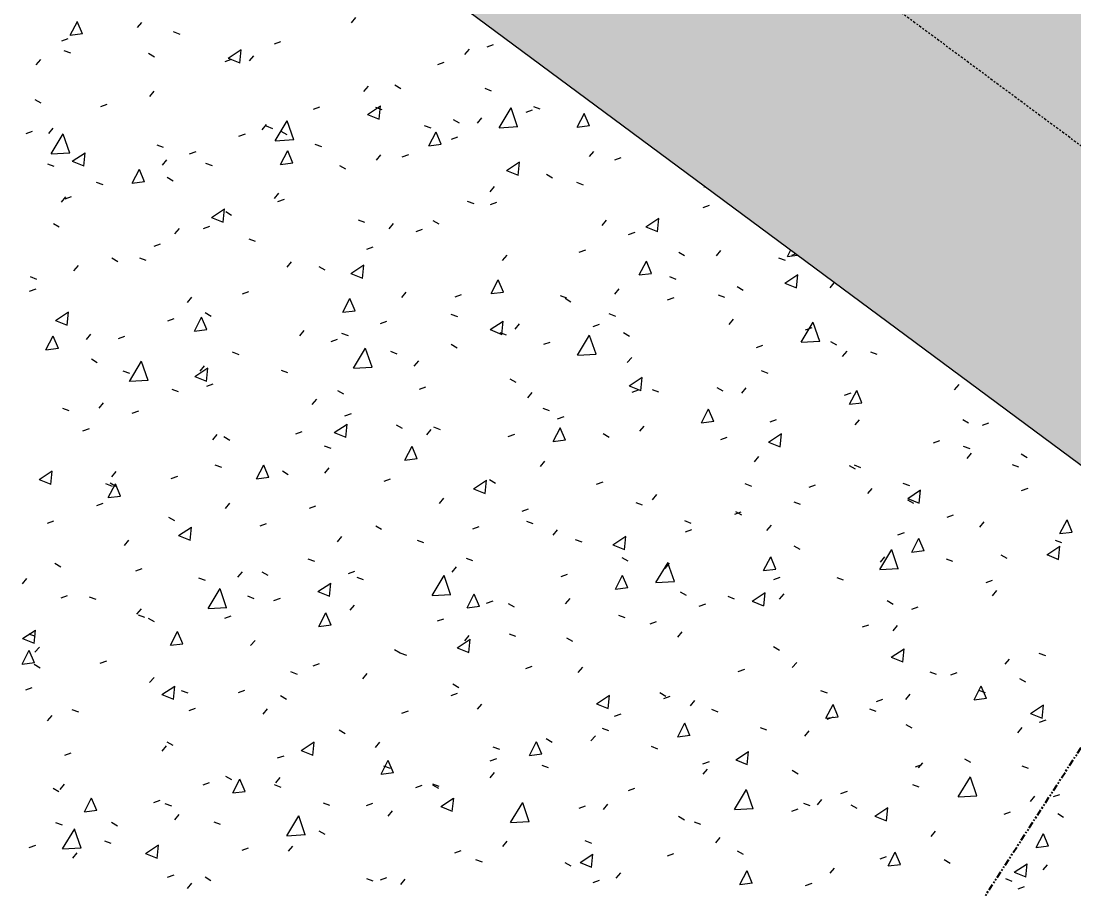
# Model space of a CAD drawing. Header units: centimetres. Extents: x -4512 to 25286, y -2765 to 13485.
# Drawn here: x 21457.6 to 21521.5, y 10991.4 to 11044.1 of the extents above; entities that cross this region are included whole.
import ezdxf

# ---------------------------------------------------------------- set-up
doc = ezdxf.new("R2010")
doc.units = ezdxf.units.CM
doc.linetypes.add('DB_Strichpunkt', pattern=[0.28, 0.15, -0.065, 0, -0.065])
doc.linetypes.add('Grundgrenze', pattern=[0.9, 0.4, -0.1, 0.1, -0.1, 0.1, -0.1])
for name, color, linetype, lineweight in [('A-ANNO-DIMS', 7, 'Continuous', 5), ('A-ANNO-DIMS-50', 7, 'Continuous', 5), ('A-FLOR', 7, 'Continuous', 9), ('A-FLOR-PATT', 7, 'Continuous', 9), ('S-GRID', 7, 'Continuous', 5)]:
    doc.layers.add(name, color=color, linetype=linetype, lineweight=lineweight)
doc.layers.add('C-PROP-LINE', color=96, linetype='Grundgrenze', lineweight=25, true_color=0x008000)
doc.styles.add('Arial Unicode MS_3', font='ARIALUNI.ttf', dxfattribs={"width": 0.8, "height": 9})
doc.dimstyles.new('M_1_100', dxfattribs={"dimscale": 30.48, "dimtxt": 9.052604, "dimasz": 0.098425, "dimexe": 0.246063, "dimexo": 0.0625, "dimgap": 0.032808, "dimtad": 1, "dimdec": 1, "dimrnd": 0.5, "dimdsep": 46, "dimtxsty": 'Arial Unicode MS_3', "dimblk1": 'OBLIQUE', "dimblk2": 'OBLIQUE', "dimsah": 1, "dimcen": 0.09, "dimazin": 0, "dimtfac": 1, "dimtdec": 4, "dimtix": 1, "dimtmove": 0, "dimatfit": 3, "dimfxl": 0.246063, "dimfxlon": 1, "dimtvp": 1, "dimtolj": 1, "dimtzin": 0, "dimlwd": 13, "dimlwe": 13, "dimarcsym": 2})

# ---------------------------------------------------------------- blocks, each defined once
blk = doc.blocks.new('FP_53-DD - FOK AF 300')
at = {"layer": 'A-FLOR-PATT', "color": 8, "lineweight": 5, "true_color": 0x787878}
for p, q in [((34783.946, 11043.238), (34784.382, 11044.082)), ((34784.694, 11043.323), (34784.38, 11044.072)), ((34788.024, 11043.7), (34788.291, 11044.02)), ((34801.023, 11043.996), (34801.29, 11044.316)), ((34783.945, 11043.24), (34784.696, 11043.335)), ((34790.207, 11043.458), (34790.598, 11043.312)), ((34783.437, 11042.89), (34783.828, 11043.032)), ((34796.351, 11042.72), (34796.742, 11042.861)), ((34809.259, 11042.541), (34809.65, 11042.682)), ((34783.568, 11042.308), (34783.96, 11042.162)), ((34788.709, 11042.145), (34789.07, 11041.933)), ((34793.54, 11041.847), (34794.329, 11042.369)), ((34794.245, 11041.551), (34794.329, 11042.357)), ((34794.832, 11041.674), (34795.099, 11041.994)), ((34807.913, 11042.068), (34808.181, 11042.388)), ((34781.89, 11041.447), (34782.158, 11041.767)), ((34793.357, 11041.64), (34793.749, 11041.781)), ((34793.54, 11041.847), (34794.245, 11041.562)), ((34806.267, 11041.463), (34806.658, 11041.604)), ((34801.785, 11039.821), (34802.052, 11040.141)), ((34803.651, 11040.221), (34804.012, 11040.009)), ((34809.114, 11040.018), (34809.505, 11039.871)), ((34781.798, 11039.335), (34782.158, 11039.123)), ((34788.785, 11039.525), (34789.053, 11039.845)), ((34785.805, 11038.913), (34786.196, 11039.054)), ((34798.718, 11038.742), (34799.11, 11038.883)), ((34801.994, 11038.433), (34802.782, 11038.955)), ((34802.48, 11038.873), (34802.871, 11038.727)), ((34802.699, 11038.137), (34802.783, 11038.943)), ((34809.986, 11037.62), (34810.722, 11038.837)), ((34811.115, 11037.672), (34810.719, 11038.824)), ((34811.626, 11038.562), (34812.017, 11038.703)), ((34812.077, 11038.908), (34812.469, 11038.762)), ((34796.391, 11036.828), (34797.128, 11038.047)), ((34801.994, 11038.433), (34802.698, 11038.149)), ((34807.203, 11038.129), (34807.563, 11037.916)), ((34808.675, 11037.893), (34808.943, 11038.213)), ((34814.728, 11037.659), (34815.164, 11038.502)), ((34815.476, 11037.743), (34815.162, 11038.492)), ((34781.275, 11037.277), (34781.666, 11037.418)), ((34782.652, 11037.272), (34782.92, 11037.592)), ((34795.594, 11037.5), (34795.861, 11037.819)), ((34795.844, 11037.727), (34796.236, 11037.581)), ((34796.744, 11037.417), (34797.104, 11037.205)), ((34797.521, 11036.882), (34797.125, 11038.034)), ((34805.444, 11037.765), (34805.835, 11037.619)), ((34809.985, 11037.621), (34811.118, 11037.687)), ((34814.728, 11037.66), (34815.478, 11037.755)), ((34782.79, 11036.028), (34783.527, 11037.247)), ((34783.921, 11036.082), (34783.524, 11037.234)), ((34794.191, 11037.108), (34794.582, 11037.249)), ((34796.391, 11036.83), (34797.524, 11036.896)), ((34805.727, 11036.527), (34806.163, 11037.37)), ((34806.475, 11036.611), (34806.161, 11037.36)), ((34807.1, 11036.932), (34807.491, 11037.073)), ((34789.207, 11036.578), (34789.598, 11036.432)), ((34791.197, 11036.028), (34791.588, 11036.169)), ((34796.723, 11035.391), (34797.159, 11036.234)), ((34797.471, 11035.475), (34797.157, 11036.224)), ((34798.809, 11036.62), (34799.2, 11036.473)), ((34805.726, 11036.529), (34806.477, 11036.623)), ((34815.48, 11035.862), (34815.747, 11036.182)), ((34782.79, 11036.029), (34783.923, 11036.097)), ((34784.072, 11035.582), (34784.862, 11036.104)), ((34784.072, 11035.582), (34784.777, 11035.298)), ((34784.778, 11035.286), (34784.862, 11036.093)), ((34789.547, 11035.351), (34789.815, 11035.671)), ((34796.722, 11035.393), (34797.473, 11035.487)), ((34802.547, 11035.647), (34802.814, 11035.967)), ((34804.109, 11035.854), (34804.5, 11035.995)), ((34810.446, 11035.018), (34811.234, 11035.539)), ((34811.151, 11034.721), (34811.235, 11035.527)), ((34817.014, 11035.672), (34817.405, 11035.812)), ((34782.568, 11035.427), (34782.96, 11035.281)), ((34787.715, 11034.251), (34788.152, 11035.095)), ((34788.464, 11034.336), (34788.15, 11035.084)), ((34792.172, 11035.472), (34792.564, 11035.326)), ((34800.296, 11035.326), (34800.657, 11035.114)), ((34810.446, 11035.018), (34811.15, 11034.733)), ((34785.534, 11034.322), (34785.926, 11034.176)), ((34787.715, 11034.252), (34788.466, 11034.348)), ((34789.835, 11034.61), (34790.195, 11034.398)), ((34812.863, 11034.794), (34813.223, 11034.581)), ((34814.691, 11034.306), (34815.082, 11034.16)), ((34796.356, 11033.326), (34796.624, 11033.646)), ((34809.438, 11033.72), (34809.705, 11034.04)), ((34822.429, 11034.004), (34822.463, 11034.045)), ((34783.414, 11033.098), (34783.682, 11033.418)), ((34783.644, 11033.3), (34784.035, 11033.442)), ((34796.559, 11033.131), (34796.951, 11033.273)), ((34808.058, 11033.163), (34808.449, 11033.017)), ((34809.469, 11032.955), (34809.86, 11033.095)), ((34792.53, 11032.174), (34793.319, 11032.695)), ((34793.235, 11031.878), (34793.319, 11032.684)), ((34793.388, 11032.521), (34793.749, 11032.309)), ((34822.373, 11032.77), (34822.763, 11032.911)), ((34782.924, 11031.801), (34783.285, 11031.589)), ((34792.53, 11032.174), (34793.235, 11031.889)), ((34801.423, 11032.019), (34801.815, 11031.872)), ((34803.31, 11031.474), (34803.577, 11031.793)), ((34805.958, 11031.993), (34806.319, 11031.781)), ((34816.243, 11031.689), (34816.51, 11032.009)), ((34818.897, 11031.6), (34819.685, 11032.121)), ((34819.601, 11031.303), (34819.685, 11032.109)), ((34790.31, 11031.177), (34790.578, 11031.497)), ((34792.031, 11031.498), (34792.422, 11031.639)), ((34804.943, 11031.324), (34805.334, 11031.465)), ((34817.849, 11031.142), (34818.24, 11031.283)), ((34818.897, 11031.6), (34819.601, 11031.315)), ((34789.038, 11030.417), (34789.429, 11030.558)), ((34794.787, 11030.871), (34795.179, 11030.725)), ((34801.951, 11030.245), (34802.342, 11030.386)), ((34810.202, 11029.547), (34810.469, 11029.867)), ((34814.858, 11030.066), (34815.249, 11030.206)), ((34820.894, 11030.061), (34821.254, 11029.848)), ((34823.192, 11029.832), (34823.459, 11030.151)), ((34827.496, 11029.799), (34827.687, 11030.169)), ((34827.496, 11029.801), (34828.084, 11029.875)), ((34827.76, 11029.878), (34827.975, 11029.956)), ((34784.177, 11028.925), (34784.445, 11029.245)), ((34786.478, 11029.713), (34786.839, 11029.501)), ((34788.149, 11029.722), (34788.541, 11029.576)), ((34797.12, 11029.153), (34797.387, 11029.473)), ((34799.052, 11029.19), (34799.413, 11028.978)), ((34800.986, 11028.763), (34801.774, 11029.284)), ((34801.691, 11028.467), (34801.775, 11029.273)), ((34818.498, 11028.673), (34818.934, 11029.515)), ((34819.246, 11028.756), (34818.932, 11029.505)), ((34826.957, 11029.712), (34827.348, 11029.565)), ((34781.51, 11028.571), (34781.902, 11028.425)), ((34800.986, 11028.763), (34801.69, 11028.479)), ((34818.498, 11028.674), (34819.248, 11028.768)), ((34820.327, 11028.573), (34820.719, 11028.427)), ((34827.346, 11028.18), (34828.134, 11028.7)), ((34828.05, 11027.884), (34828.134, 11028.689)), ((34781.484, 11027.689), (34781.875, 11027.83)), ((34809.498, 11027.542), (34809.934, 11028.385)), ((34810.246, 11027.626), (34809.932, 11028.374)), ((34817.007, 11027.517), (34817.274, 11027.837)), ((34824.445, 11027.968), (34824.805, 11027.755)), ((34827.346, 11028.18), (34828.05, 11027.895)), ((34830.08, 11027.9), (34830.335, 11028.205)), ((34791.074, 11027.005), (34791.341, 11027.325)), ((34794.401, 11027.522), (34794.792, 11027.663)), ((34800.494, 11026.407), (34800.93, 11027.25)), ((34801.243, 11026.491), (34800.928, 11027.24)), ((34804.074, 11027.301), (34804.341, 11027.621)), ((34807.312, 11027.348), (34807.703, 11027.489)), ((34809.498, 11027.543), (34810.248, 11027.638)), ((34813.696, 11027.432), (34814.087, 11027.286)), ((34813.992, 11027.263), (34814.352, 11027.051)), ((34820.218, 11027.166), (34820.609, 11027.306)), ((34823.291, 11027.464), (34823.682, 11027.317)), ((34783.063, 11025.91), (34783.852, 11026.432)), ((34783.063, 11025.91), (34783.768, 11025.626)), ((34783.768, 11025.615), (34783.852, 11026.42)), ((34789.873, 11025.888), (34790.264, 11026.029)), ((34791.488, 11025.268), (34791.924, 11026.111)), ((34792.236, 11025.352), (34791.922, 11026.101)), ((34792.143, 11026.385), (34792.504, 11026.173)), ((34800.494, 11026.408), (34801.244, 11026.503)), ((34807.062, 11026.289), (34807.454, 11026.143)), ((34816.66, 11026.324), (34817.051, 11026.177)), ((34823.957, 11025.66), (34824.224, 11025.979)), ((34791.487, 11025.269), (34792.238, 11025.364)), ((34797.884, 11024.981), (34798.151, 11025.301)), ((34802.786, 11025.717), (34803.177, 11025.857)), ((34809.44, 11025.351), (34810.229, 11025.871)), ((34809.44, 11025.351), (34810.145, 11025.066)), ((34810.145, 11025.054), (34810.229, 11025.86)), ((34810.966, 11025.375), (34811.233, 11025.695)), ((34815.694, 11025.537), (34816.085, 11025.678)), ((34828.331, 11024.581), (34829.066, 11025.797)), ((34828.596, 11025.35), (34828.986, 11025.491)), ((34829.46, 11024.633), (34829.063, 11025.784)), ((34782.478, 11024.124), (34782.915, 11024.968)), ((34783.227, 11024.21), (34782.912, 11024.958)), ((34784.941, 11024.753), (34785.209, 11025.073)), ((34786.879, 11024.807), (34787.27, 11024.948)), ((34799.794, 11024.638), (34800.185, 11024.779)), ((34800.428, 11025.144), (34800.819, 11024.997)), ((34810.027, 11025.181), (34810.418, 11025.035)), ((34814.744, 11023.8), (34815.48, 11025.017)), ((34815.873, 11023.853), (34815.476, 11025.004)), ((34817.543, 11025.172), (34817.904, 11024.959)), ((34828.331, 11024.583), (34829.463, 11024.647)), ((34830.104, 11024.631), (34830.465, 11024.419)), ((34782.478, 11024.126), (34783.229, 11024.222)), ((34793.791, 11023.996), (34794.182, 11023.85)), ((34801.15, 11023.01), (34801.886, 11024.227)), ((34802.28, 11023.063), (34801.883, 11024.214)), ((34803.393, 11024.037), (34803.784, 11023.891)), ((34807.087, 11024.463), (34807.448, 11024.251)), ((34812.703, 11024.46), (34813.094, 11024.601)), ((34825.606, 11024.275), (34825.997, 11024.416)), ((34830.845, 11023.729), (34831.111, 11024.048)), ((34832.534, 11024.001), (34832.925, 11023.854)), ((34785.233, 11023.577), (34785.594, 11023.365)), ((34787.55, 11022.21), (34788.286, 11023.429)), ((34788.68, 11022.264), (34788.283, 11023.415)), ((34804.838, 11023.13), (34805.105, 11023.45)), ((34814.744, 11023.801), (34815.876, 11023.867)), ((34817.771, 11023.346), (34818.038, 11023.666)), ((34787.153, 11022.846), (34787.544, 11022.7)), ((34791.523, 11022.504), (34792.311, 11023.026)), ((34791.838, 11022.833), (34792.105, 11023.153)), ((34792.228, 11022.209), (34792.312, 11023.015)), ((34796.757, 11022.89), (34797.148, 11022.744)), ((34801.15, 11023.011), (34802.283, 11023.077)), ((34825.906, 11022.864), (34826.297, 11022.717)), ((34787.549, 11022.212), (34788.683, 11022.279)), ((34791.523, 11022.505), (34792.228, 11022.221)), ((34810.64, 11022.373), (34811.001, 11022.161)), ((34817.893, 11021.936), (34818.681, 11022.457)), ((34818.598, 11021.64), (34818.682, 11022.445)), ((34790.119, 11021.741), (34790.511, 11021.595)), ((34792.243, 11021.914), (34792.635, 11022.055)), ((34800.181, 11021.661), (34800.542, 11021.449)), ((34805.156, 11021.742), (34805.547, 11021.883)), ((34811.73, 11021.205), (34811.997, 11021.524)), ((34817.893, 11021.936), (34818.598, 11021.651)), ((34818.064, 11021.562), (34818.455, 11021.703)), ((34819.275, 11021.724), (34819.666, 11021.578)), ((34823.204, 11021.837), (34823.565, 11021.625)), ((34824.722, 11021.49), (34824.989, 11021.809)), ((34830.965, 11021.374), (34831.356, 11021.515)), ((34831.269, 11020.816), (34831.704, 11021.659)), ((34832.016, 11020.9), (34831.702, 11021.648)), ((34837.646, 11021.694), (34837.913, 11022.013)), ((34785.706, 11020.581), (34785.973, 11020.901)), ((34798.648, 11020.81), (34798.915, 11021.129)), ((34831.268, 11020.818), (34832.018, 11020.912)), ((34783.48, 11020.59), (34783.872, 11020.444)), ((34787.715, 11020.279), (34788.106, 11020.42)), ((34800.63, 11020.11), (34801.021, 11020.251)), ((34812.643, 11020.583), (34813.034, 11020.436)), ((34822.272, 11019.691), (34822.707, 11020.533)), ((34823.02, 11019.774), (34822.705, 11020.523)), ((34799.981, 11019.097), (34800.769, 11019.618)), ((34800.686, 11018.801), (34800.77, 11019.607)), ((34803.735, 11019.572), (34804.096, 11019.36)), ((34813.539, 11019.933), (34813.93, 11020.074)), ((34822.272, 11019.692), (34823.021, 11019.786)), ((34826.443, 11019.749), (34826.834, 11019.889)), ((34831.61, 11019.559), (34831.877, 11019.878)), ((34838.134, 11019.896), (34838.494, 11019.684)), ((34839.341, 11019.556), (34839.731, 11019.696)), ((34784.721, 11019.198), (34785.112, 11019.339)), ((34792.603, 11018.662), (34792.87, 11018.982)), ((34797.637, 11019.031), (34798.029, 11019.172)), ((34799.981, 11019.097), (34800.686, 11018.813)), ((34805.603, 11018.959), (34805.87, 11019.279)), ((34806.009, 11019.439), (34806.401, 11019.293)), ((34810.548, 11018.856), (34810.939, 11018.997)), ((34813.272, 11018.561), (34813.708, 11019.403)), ((34814.02, 11018.645), (34813.705, 11019.393)), ((34816.303, 11019.041), (34816.664, 11018.829)), ((34818.537, 11019.176), (34818.804, 11019.495)), ((34826.345, 11018.52), (34827.132, 11019.04)), ((34827.049, 11018.223), (34827.133, 11019.028)), ((34793.274, 11018.856), (34793.635, 11018.644)), ((34799.374, 11018.293), (34799.765, 11018.147)), ((34804.269, 11017.427), (34804.705, 11018.27)), ((34805.018, 11017.511), (34804.703, 11018.259)), ((34813.272, 11018.562), (34814.022, 11018.657)), ((34823.454, 11018.674), (34823.844, 11018.814)), ((34826.345, 11018.52), (34827.049, 11018.235)), ((34836.353, 11018.483), (34836.744, 11018.623)), ((34838.171, 11018.268), (34838.562, 11018.122)), ((34825.487, 11017.32), (34825.754, 11017.639)), ((34838.412, 11017.524), (34838.679, 11017.843)), ((34841.684, 11017.802), (34842.044, 11017.59)), ((34792.737, 11017.144), (34793.128, 11016.998)), ((34795.264, 11016.289), (34795.699, 11017.132)), ((34796.012, 11016.373), (34795.697, 11017.121)), ((34799.413, 11016.64), (34799.68, 11016.959)), ((34804.269, 11017.428), (34805.019, 11017.523)), ((34812.496, 11017.035), (34812.763, 11017.354)), ((34831.236, 11017.106), (34831.597, 11016.893)), ((34831.544, 11017.133), (34831.935, 11016.986)), ((34841.133, 11017.158), (34841.524, 11017.011)), ((34782.056, 11016.242), (34782.845, 11016.764)), ((34782.762, 11015.947), (34782.846, 11016.752)), ((34786.471, 11016.411), (34786.738, 11016.731)), ((34790.087, 11016.306), (34790.478, 11016.448)), ((34795.263, 11016.29), (34796.014, 11016.385)), ((34796.829, 11016.769), (34797.19, 11016.557)), ((34782.056, 11016.242), (34782.762, 11015.958)), ((34786.098, 11015.994), (34786.49, 11015.848)), ((34786.255, 11015.146), (34786.691, 11015.99)), ((34786.364, 11016.049), (34786.725, 11015.837)), ((34787.003, 11015.232), (34786.689, 11015.98)), ((34803.001, 11016.137), (34803.392, 11016.278)), ((34808.438, 11015.688), (34809.226, 11016.209)), ((34808.438, 11015.688), (34809.142, 11015.404)), ((34809.143, 11015.392), (34809.226, 11016.197)), ((34809.4, 11016.242), (34809.76, 11016.03)), ((34815.91, 11015.959), (34816.301, 11016.1)), ((34824.914, 11015.995), (34825.306, 11015.849)), ((34828.814, 11015.774), (34829.204, 11015.915)), ((34832.376, 11015.389), (34832.643, 11015.708)), ((34834.507, 11016.023), (34834.898, 11015.877)), ((34841.711, 11015.581), (34842.101, 11015.721)), ((34786.254, 11015.148), (34787.005, 11015.244)), ((34806.369, 11014.79), (34806.636, 11015.109)), ((34819.302, 11015.007), (34819.569, 11015.326)), ((34834.795, 11015.101), (34835.582, 11015.621)), ((34834.795, 11015.101), (34835.499, 11014.816)), ((34835.499, 11014.804), (34835.582, 11015.609)), ((34785.557, 11014.671), (34785.949, 11014.813)), ((34793.368, 11014.492), (34793.635, 11014.812)), ((34798.474, 11014.505), (34798.866, 11014.646)), ((34811.386, 11014.33), (34811.777, 11014.471)), ((34818.284, 11014.855), (34818.675, 11014.709)), ((34827.878, 11014.886), (34828.269, 11014.74)), ((34834.788, 11015.013), (34835.148, 11014.801)), ((34789.92, 11013.963), (34790.281, 11013.751)), ((34821.248, 11013.747), (34821.639, 11013.601)), ((34824.291, 11014.148), (34824.682, 11014.289)), ((34824.337, 11014.312), (34824.698, 11014.1)), ((34837.191, 11013.958), (34837.581, 11014.098)), ((34844.037, 11012.958), (34844.472, 11013.8)), ((34844.785, 11013.041), (34844.47, 11013.79)), ((34782.563, 11013.59), (34782.954, 11013.731)), ((34790.518, 11012.839), (34791.307, 11013.361)), ((34791.224, 11012.544), (34791.307, 11013.349)), ((34795.482, 11013.425), (34795.873, 11013.566)), ((34802.494, 11013.441), (34802.855, 11013.229)), ((34808.394, 11013.253), (34808.785, 11013.394)), ((34811.651, 11013.713), (34812.042, 11013.567)), ((34813.262, 11012.865), (34813.529, 11013.185)), ((34821.301, 11013.073), (34821.692, 11013.213)), ((34826.253, 11013.151), (34826.52, 11013.47)), ((34839.178, 11013.356), (34839.445, 11013.675)), ((34787.236, 11012.241), (34787.504, 11012.561)), ((34790.518, 11012.84), (34791.223, 11012.556)), ((34800.179, 11012.47), (34800.446, 11012.79)), ((34805.017, 11012.568), (34805.408, 11012.422)), ((34814.616, 11012.606), (34815.007, 11012.46)), ((34816.893, 11012.276), (34817.681, 11012.797)), ((34817.598, 11011.98), (34817.681, 11012.785)), ((34834.203, 11012.885), (34834.593, 11013.025)), ((34835.044, 11011.838), (34835.479, 11012.679)), ((34835.792, 11011.921), (34835.477, 11012.669)), ((34843.75, 11012.559), (34844.141, 11012.412)), ((34844.037, 11012.96), (34844.786, 11013.053)), ((34816.893, 11012.276), (34817.598, 11011.992)), ((34827.889, 11012.221), (34828.25, 11012.009)), ((34833.096, 11010.771), (34833.83, 11011.986)), ((34834.225, 11010.822), (34833.827, 11011.973)), ((34835.044, 11011.839), (34835.794, 11011.933)), ((34843.243, 11011.68), (34844.03, 11012.2)), ((34843.948, 11011.384), (34844.031, 11012.188)), ((34798.381, 11011.422), (34798.772, 11011.276)), ((34807.982, 11011.462), (34808.374, 11011.316)), ((34817.436, 11011.517), (34817.797, 11011.304)), ((34819.51, 11009.991), (34820.245, 11011.206)), ((34820.639, 11010.043), (34820.242, 11011.193)), ((34826.048, 11010.713), (34826.483, 11011.555)), ((34826.796, 11010.796), (34826.481, 11011.544)), ((34833.142, 11011.221), (34833.409, 11011.54)), ((34837.123, 11011.425), (34837.514, 11011.279)), ((34840.447, 11011.677), (34840.808, 11011.465)), ((34843.243, 11011.681), (34843.947, 11011.395)), ((34783.01, 11011.154), (34783.371, 11010.943)), ((34787.93, 11010.7), (34788.322, 11010.841)), ((34794.134, 11010.323), (34794.401, 11010.643)), ((34795.587, 11010.637), (34795.948, 11010.425)), ((34800.847, 11010.533), (34801.238, 11010.674)), ((34807.135, 11010.621), (34807.402, 11010.94)), ((34820.069, 11010.838), (34820.336, 11011.157)), ((34826.048, 11010.715), (34826.798, 11010.808)), ((34833.096, 11010.772), (34834.228, 11010.837)), ((34781.042, 11009.915), (34781.31, 11010.235)), ((34791.743, 11010.273), (34792.135, 11010.127)), ((34798.979, 11009.435), (34799.767, 11009.956)), ((34799.684, 11009.14), (34799.768, 11009.945)), ((34801.347, 11010.317), (34801.739, 11010.171)), ((34805.917, 11009.201), (34806.652, 11010.418)), ((34807.046, 11009.254), (34806.649, 11010.405)), ((34813.758, 11010.358), (34814.149, 11010.498)), ((34817.049, 11009.584), (34817.485, 11010.426)), ((34817.797, 11009.668), (34817.482, 11010.416)), ((34819.509, 11009.992), (34820.642, 11010.057)), ((34826.663, 11010.175), (34827.053, 11010.315)), ((34830.495, 11010.289), (34830.886, 11010.143)), ((34839.562, 11009.984), (34839.952, 11010.124)), ((34792.317, 11008.403), (34793.053, 11009.62)), ((34793.447, 11008.456), (34793.05, 11009.607)), ((34798.979, 11009.435), (34799.684, 11009.151)), ((34808.047, 11008.451), (34808.483, 11009.293)), ((34808.795, 11008.535), (34808.481, 11009.283)), ((34817.049, 11009.586), (34817.799, 11009.68)), ((34820.989, 11009.427), (34821.35, 11009.215)), ((34825.347, 11008.863), (34826.134, 11009.383)), ((34826.052, 11008.567), (34826.135, 11009.371)), ((34827.02, 11008.983), (34827.287, 11009.302)), ((34839.945, 11009.188), (34840.212, 11009.507)), ((34783.401, 11009.064), (34783.792, 11009.206)), ((34785.104, 11009.122), (34785.496, 11008.976)), ((34794.71, 11009.169), (34795.102, 11009.023)), ((34796.32, 11008.9), (34796.711, 11009.041)), ((34805.916, 11009.202), (34807.049, 11009.269)), ((34809.233, 11008.728), (34809.624, 11008.869)), ((34810.533, 11008.719), (34810.894, 11008.506)), ((34814.028, 11008.697), (34814.295, 11009.017)), ((34822.14, 11008.548), (34822.531, 11008.689)), ((34823.866, 11009.151), (34824.257, 11009.004)), ((34825.347, 11008.863), (34826.051, 11008.578)), ((34833.551, 11008.888), (34833.912, 11008.675)), ((34788.003, 11008.072), (34788.27, 11008.392)), ((34788.072, 11008.018), (34788.464, 11007.873)), ((34792.317, 11008.404), (34793.45, 11008.471)), ((34799.042, 11007.314), (34799.478, 11008.156)), ((34799.791, 11007.398), (34799.476, 11008.146)), ((34800.946, 11008.302), (34801.213, 11008.621)), ((34808.047, 11008.453), (34808.797, 11008.547)), ((34817.234, 11008.01), (34817.626, 11007.864)), ((34835.041, 11008.361), (34835.432, 11008.501)), ((34788.679, 11007.831), (34789.04, 11007.619)), ((34793.327, 11007.82), (34793.718, 11007.962)), ((34799.042, 11007.316), (34799.792, 11007.41)), ((34806.241, 11007.65), (34806.632, 11007.791)), ((34819.15, 11007.473), (34819.541, 11007.613)), ((34832.053, 11007.287), (34832.444, 11007.427)), ((34833.91, 11007.054), (34834.176, 11007.373)), ((34781.053, 11006.578), (34781.842, 11007.1)), ((34781.432, 11006.866), (34781.824, 11006.72)), ((34781.759, 11006.283), (34781.842, 11007.088)), ((34790.034, 11006.173), (34790.47, 11007.016)), ((34790.783, 11006.258), (34790.468, 11007.005)), ((34807.902, 11006.453), (34808.169, 11006.772)), ((34810.601, 11006.867), (34810.993, 11006.721)), ((34820.836, 11006.67), (34821.103, 11006.99)), ((34781.053, 11006.578), (34781.758, 11006.295)), ((34790.034, 11006.174), (34790.785, 11006.27)), ((34794.901, 11006.155), (34795.168, 11006.475)), ((34807.438, 11006.029), (34808.226, 11006.55)), ((34808.143, 11005.733), (34808.226, 11006.538)), ((34814.088, 11006.63), (34814.448, 11006.418)), ((34826.653, 11006.096), (34827.013, 11005.883)), ((34781.023, 11005.027), (34781.459, 11005.871)), ((34781.772, 11005.113), (34781.457, 11005.86)), ((34781.809, 11005.747), (34782.076, 11006.067)), ((34803.629, 11005.918), (34803.99, 11005.706)), ((34803.966, 11005.722), (34804.358, 11005.576)), ((34807.438, 11006.029), (34808.143, 11005.745)), ((34833.799, 11005.447), (34834.586, 11005.967)), ((34833.799, 11005.447), (34834.503, 11005.163)), ((34834.504, 11005.151), (34834.587, 11005.955)), ((34842.763, 11005.696), (34843.154, 11005.55)), ((34781.023, 11005.029), (34781.774, 11005.125)), ((34781.768, 11005.023), (34782.129, 11004.811)), ((34785.775, 11005.094), (34786.166, 11005.236)), ((34798.693, 11004.93), (34799.084, 11005.071)), ((34811.606, 11004.757), (34811.997, 11004.898)), ((34814.796, 11004.53), (34815.063, 11004.849)), ((34827.788, 11004.816), (34828.055, 11005.135)), ((34840.713, 11005.021), (34840.98, 11005.34)), ((34788.77, 11003.905), (34789.037, 11004.224)), ((34797.33, 11004.575), (34797.722, 11004.429)), ((34801.713, 11004.134), (34801.98, 11004.454)), ((34824.512, 11004.577), (34824.903, 11004.717)), ((34836.136, 11004.562), (34836.527, 11004.415)), ((34837.413, 11004.388), (34837.804, 11004.528)), ((34841.584, 11004.157), (34841.944, 11003.945)), ((34781.245, 11003.458), (34781.636, 11003.6)), ((34789.517, 11003.179), (34790.306, 11003.7)), ((34790.223, 11002.884), (34790.306, 11003.689)), ((34807.184, 11003.831), (34807.545, 11003.619)), ((34838.823, 11002.863), (34839.258, 11003.704)), ((34839.571, 11002.946), (34839.256, 11003.694)), ((34789.517, 11003.179), (34790.222, 11002.895)), ((34790.692, 11003.425), (34791.084, 11003.28)), ((34794.165, 11003.297), (34794.557, 11003.438)), ((34796.722, 11003.115), (34797.083, 11002.903)), ((34807.08, 11003.127), (34807.471, 11003.268)), ((34815.896, 11002.621), (34816.683, 11003.141)), ((34816.601, 11002.325), (34816.684, 11003.129)), ((34819.752, 11003.301), (34820.113, 11003.089)), ((34819.989, 11002.95), (34820.38, 11003.09)), ((34829.508, 11003.425), (34829.899, 11003.279)), ((34832.893, 11002.764), (34833.283, 11002.905)), ((34834.678, 11002.887), (34834.944, 11003.206)), ((34838.823, 11002.865), (34839.572, 11002.958)), ((34839.099, 11003.453), (34839.491, 11003.306)), ((34784.052, 11002.273), (34784.444, 11002.128)), ((34791.172, 11002.217), (34791.564, 11002.358)), ((34795.668, 11001.988), (34795.935, 11002.307)), ((34808.669, 11002.286), (34808.936, 11002.605)), ((34815.896, 11002.621), (34816.6, 11002.337)), ((34821.604, 11002.504), (34821.871, 11002.823)), ((34822.877, 11002.286), (34823.269, 11002.14)), ((34829.828, 11001.739), (34830.263, 11002.581)), ((34830.576, 11001.823), (34830.261, 11002.57)), ((34832.472, 11002.317), (34832.863, 11002.171)), ((34842.25, 11002.03), (34843.037, 11002.549)), ((34842.954, 11001.733), (34843.037, 11002.538)), ((34782.576, 11001.58), (34782.843, 11001.899)), ((34804.089, 11002.049), (34804.48, 11002.19)), ((34816.999, 11001.874), (34817.39, 11002.014)), ((34829.828, 11001.741), (34830.577, 11001.835)), ((34829.904, 11001.69), (34830.295, 11001.831)), ((34842.25, 11002.03), (34842.954, 11001.745)), ((34842.803, 11001.499), (34843.193, 11001.639)), ((34800.278, 11001.029), (34800.64, 11000.817)), ((34816.246, 11001.145), (34816.637, 11000.999)), ((34820.83, 11000.611), (34821.265, 11001.453)), ((34821.578, 11000.695), (34821.262, 11001.443)), ((34825.842, 11001.179), (34826.233, 11001.033)), ((34828.556, 11000.65), (34828.823, 11000.969)), ((34834.688, 11001.368), (34835.048, 11001.156)), ((34841.482, 11000.855), (34841.748, 11001.174)), ((34811.828, 10999.479), (34812.263, 11000.321)), ((34812.85, 11000.504), (34813.211, 11000.292)), ((34815.564, 11000.364), (34815.831, 11000.683)), ((34820.829, 11000.613), (34821.579, 11000.707)), ((34789.537, 10999.738), (34789.804, 11000.057)), ((34789.814, 11000.309), (34790.175, 11000.098)), ((34797.98, 10999.777), (34798.768, 11000.299)), ((34797.98, 10999.778), (34798.685, 10999.494)), ((34798.686, 10999.482), (34798.769, 11000.287)), ((34802.481, 10999.968), (34802.748, 11000.287)), ((34809.612, 11000.001), (34810.004, 10999.855)), ((34812.577, 10999.563), (34812.261, 11000.311)), ((34819.211, 11000.039), (34819.602, 10999.892)), ((34824.352, 10999.21), (34825.139, 10999.73)), ((34825.057, 10998.914), (34825.139, 10999.719)), ((34783.62, 10999.49), (34784.011, 10999.631)), ((34796.54, 10999.327), (34796.931, 10999.468)), ((34802.824, 10998.343), (34803.259, 10999.185)), ((34803.572, 10998.428), (34803.257, 10999.175)), ((34809.454, 10999.157), (34809.845, 10999.298)), ((34811.828, 10999.481), (34812.578, 10999.575)), ((34822.363, 10998.979), (34822.754, 10999.12)), ((34824.352, 10999.21), (34825.056, 10998.926)), ((34838.24, 10999.277), (34838.601, 10999.065)), ((34802.824, 10998.345), (34803.574, 10998.44)), ((34802.977, 10998.856), (34803.369, 10998.71)), ((34809.438, 10998.12), (34809.705, 10998.439)), ((34812.578, 10998.896), (34812.97, 10998.75)), ((34822.372, 10998.338), (34822.639, 10998.657)), ((34827.79, 10998.577), (34828.151, 10998.365)), ((34835.266, 10998.793), (34835.656, 10998.933)), ((34835.446, 10998.722), (34835.713, 10999.041)), ((34841.718, 10998.858), (34842.109, 10998.711)), ((34792.012, 10997.694), (34792.403, 10997.835)), ((34793.371, 10998.225), (34793.732, 10998.013)), ((34793.817, 10997.203), (34794.252, 10998.045)), ((34794.565, 10997.288), (34794.25, 10998.035)), ((34796.436, 10997.821), (34796.703, 10998.141)), ((34837.868, 10996.97), (34838.602, 10998.184)), ((34838.997, 10997.022), (34838.599, 10998.171)), ((34782.904, 10997.502), (34783.265, 10997.29)), ((34783.344, 10997.413), (34783.611, 10997.733)), ((34793.816, 10997.205), (34794.567, 10997.3)), ((34796.34, 10997.708), (34796.732, 10997.562)), ((34804.929, 10997.527), (34805.32, 10997.668)), ((34805.944, 10997.751), (34806.335, 10997.605)), ((34805.947, 10997.705), (34806.308, 10997.493)), ((34817.84, 10997.352), (34818.23, 10997.492)), ((34824.283, 10996.191), (34825.017, 10997.406)), ((34825.412, 10996.243), (34825.014, 10997.393)), ((34830.745, 10997.169), (34831.135, 10997.309)), ((34835.091, 10997.723), (34835.482, 10997.576)), ((34784.806, 10996.059), (34785.242, 10996.901)), ((34785.555, 10996.144), (34785.24, 10996.891)), ((34789.019, 10996.614), (34789.41, 10996.755)), ((34789.702, 10996.558), (34790.094, 10996.412)), ((34799.308, 10996.604), (34799.699, 10996.459)), ((34801.937, 10996.448), (34802.328, 10996.589)), ((34806.441, 10996.374), (34807.229, 10996.895)), ((34807.147, 10996.079), (34807.23, 10996.883)), ((34810.69, 10995.402), (34811.425, 10996.618)), ((34811.82, 10995.455), (34811.422, 10996.605)), ((34816.333, 10996.198), (34816.599, 10996.517)), ((34828.462, 10996.585), (34828.853, 10996.439)), ((34829.325, 10996.485), (34829.592, 10996.803)), ((34831.343, 10996.487), (34831.704, 10996.275)), ((34837.868, 10996.971), (34839, 10997.036)), ((34842.251, 10996.69), (34842.517, 10997.009)), ((34843.644, 10996.978), (34844.034, 10997.118)), ((34784.806, 10996.06), (34785.557, 10996.156)), ((34790.306, 10995.572), (34790.573, 10995.891)), ((34803.249, 10995.802), (34803.516, 10996.121)), ((34806.441, 10996.374), (34807.146, 10996.091)), ((34814.849, 10996.275), (34815.24, 10996.416)), ((34824.282, 10996.192), (34825.415, 10996.257)), ((34827.756, 10996.095), (34828.146, 10996.235)), ((34832.806, 10995.798), (34833.593, 10996.317)), ((34833.511, 10995.502), (34833.594, 10996.306)), ((34840.656, 10995.906), (34841.047, 10996.046)), ((34843.902, 10995.945), (34844.263, 10995.733)), ((34783.062, 10995.405), (34783.453, 10995.26)), ((34786.462, 10995.419), (34786.823, 10995.207)), ((34792.67, 10995.455), (34793.062, 10995.309)), ((34797.091, 10994.605), (34797.827, 10995.821)), ((34798.222, 10994.659), (34797.824, 10995.808)), ((34810.69, 10995.404), (34811.823, 10995.47)), ((34820.89, 10995.783), (34821.251, 10995.571)), ((34821.831, 10995.446), (34822.223, 10995.3)), ((34832.806, 10995.798), (34833.511, 10995.514)), ((34783.486, 10993.798), (34784.221, 10995.015)), ((34784.616, 10993.853), (34784.218, 10995.002)), ((34797.091, 10994.606), (34798.224, 10994.673)), ((34799.041, 10994.903), (34799.402, 10994.691)), ((34836.216, 10994.557), (34836.482, 10994.876)), ((34842.605, 10993.893), (34843.039, 10994.733)), ((34843.353, 10993.976), (34843.037, 10994.723)), ((34781.466, 10993.886), (34781.857, 10994.027)), ((34786.031, 10994.303), (34786.422, 10994.158)), ((34788.519, 10993.522), (34789.308, 10994.043)), ((34789.225, 10993.227), (34789.308, 10994.032)), ((34797.205, 10993.656), (34797.472, 10993.975)), ((34810.207, 10993.955), (34810.473, 10994.274)), ((34815.199, 10994.304), (34815.591, 10994.158)), ((34823.141, 10994.173), (34823.408, 10994.492)), ((34842.605, 10993.894), (34843.354, 10993.988)), ((34783.485, 10993.8), (34784.619, 10993.867)), ((34784.113, 10993.247), (34784.38, 10993.567)), ((34788.519, 10993.522), (34789.225, 10993.239)), ((34794.388, 10993.726), (34794.779, 10993.867)), ((34807.304, 10993.558), (34807.695, 10993.699)), ((34814.901, 10992.969), (34815.689, 10993.489)), ((34815.607, 10992.674), (34815.689, 10993.478)), ((34820.214, 10993.383), (34820.605, 10993.523)), ((34824.445, 10993.695), (34824.806, 10993.483)), ((34833.119, 10993.199), (34833.509, 10993.339)), ((34833.611, 10992.77), (34834.045, 10993.611)), ((34834.358, 10992.853), (34834.043, 10993.6)), ((34808.565, 10993.16), (34808.957, 10993.014)), ((34813.989, 10992.986), (34814.35, 10992.775)), ((34814.901, 10992.969), (34815.606, 10992.685)), ((34833.61, 10992.771), (34834.36, 10992.865)), ((34837.007, 10993.157), (34837.368, 10992.945)), ((34841.26, 10992.384), (34842.046, 10992.903)), ((34841.964, 10992.087), (34842.047, 10992.891)), ((34843.02, 10992.526), (34843.287, 10992.845)), ((34789.859, 10992.092), (34790.251, 10992.233)), ((34792.133, 10992.098), (34792.495, 10991.887)), ((34801.93, 10992.013), (34802.321, 10991.868)), ((34802.778, 10991.927), (34803.169, 10992.068)), ((34817.102, 10992.033), (34817.369, 10992.353)), ((34824.613, 10991.643), (34825.048, 10992.484)), ((34825.361, 10991.727), (34825.046, 10992.474)), ((34830.094, 10992.32), (34830.361, 10992.639)), ((34841.26, 10992.384), (34841.964, 10992.099)), ((34791.074, 10991.407), (34791.342, 10991.726)), ((34804.018, 10991.637), (34804.285, 10991.956)), ((34815.69, 10991.755), (34816.081, 10991.895)), ((34824.613, 10991.644), (34825.363, 10991.739)), ((34828.597, 10991.574), (34828.988, 10991.715)), ((34840.734, 10991.999), (34841.126, 10991.853)), ((34841.498, 10991.386), (34841.889, 10991.526))]:
    blk.add_line(p, q, dxfattribs=at)
blk = doc.blocks.new('Family - ___-3356438-DD - FOK AF 300')
at = {"layer": 'C-PROP-LINE', "color": 1, "true_color": 0xff0000}
blk.add_arc((31751.085, 12946.577), 4399.161, 307.081801, 334.045003, dxfattribs=at)
blk = doc.blocks.new('Family - ___-3356490-DD - FOK AF 300')
at = {"layer": 'C-PROP-LINE', "color": 1, "true_color": 0xff0000}
blk.add_line((33969.011, 9644.459), (36027.415, 12828.436), dxfattribs=at)
blk = doc.blocks.new('Family - ___-4252337-DD - FOK AF 300')
at = {"layer": 'C-PROP-LINE', "color": 5, "lineweight": 35, "true_color": 0x0000ff}
blk.add_arc((31751.085, 12946.577), 4399.161, 307.081801, 334.045003, dxfattribs=at)
blk = doc.blocks.new('DIMBLOCK27-DD - FOK AF 300')
at = {"layer": 'A-ANNO-DIMS-50', "lineweight": 13}
for p, q in [((23387.219, 12863.386), (23381.196, 12867.855)), ((23387.219, 12863.386), (23386.908, 12865.485)), ((21152.443, 9850.934), (23387.219, 12863.386)), ((23387.219, 12863.386), (23387.53, 12861.288)), ((23387.219, 12863.386), (23393.243, 12858.918)), ((21152.443, 9850.934), (21146.419, 9855.402)), ((21152.443, 9850.934), (21152.132, 9853.032)), ((21152.443, 9850.934), (21152.754, 9848.835)), ((21152.443, 9850.934), (21158.466, 9846.465))]:
    blk.add_line(p, q, dxfattribs=at)
at = {"layer": 'A-ANNO-DIMS-50', "color": 0, "lineweight": 13, "insert": (22252.254, 11354.753), "char_height": 9, "width": 29.77301, "attachment_point": 1, "rotation": 53.43027, "line_spacing_factor": 1.117605, "style": 'Arial Unicode MS_3'}
blk.add_mtext('3.751', dxfattribs=at)
blk = doc.blocks.new('_Oblique')
at = {"color": 0, "linetype": 'ByBlock', "lineweight": -2}
blk.add_line((-0.5, -0.5), (0.5, 0.5), dxfattribs=at)
blk = doc.blocks.new('DIMBLOCK54-DD - FOK AF 300')
at = {"layer": 'A-ANNO-DIMS-50', "lineweight": 13}
for p, q in [((20425.353, 11705.913), (20429.821, 11711.937)), ((20425.353, 11705.913), (20427.451, 11706.224)), ((20425.353, 11705.913), (20420.884, 11699.89)), ((20425.353, 11705.913), (20423.254, 11705.602)), ((21496.731, 10911.115), (20425.353, 11705.913)), ((21496.731, 10911.115), (21501.2, 10917.139)), ((21496.731, 10911.115), (21492.263, 10905.092)), ((21496.731, 10911.115), (21494.633, 10910.804)), ((21496.731, 10911.115), (21498.83, 10911.426))]:
    blk.add_line(p, q, dxfattribs=at)
at = {"layer": 'A-ANNO-DIMS-50', "color": 0, "lineweight": 13, "insert": (20958.635, 11326.091), "char_height": 9, "width": 29.77301, "attachment_point": 1, "rotation": 323.43027, "line_spacing_factor": 1.117605, "style": 'Arial Unicode MS_3'}
blk.add_mtext('1.334', dxfattribs=at)

msp = doc.modelspace()

# ---------------------------------------------------------------- hatches: boundary and pattern name
at = {"layer": 'A-FLOR-PATT', "lineweight": 5, "true_color": 0x787878}
h = msp.add_hatch(dxfattribs=at)
h.set_pattern_fill('FP_33', color=8, style=0, pattern_type=2)
h.set_pattern_definition([(50, (-13323.298, -0.143), (9.1090939, -0.7965761), [0.9525, -10.477]), (355, (-13323.298, -0.143), (-1.7621127, 9.55293), [0.762, -8.382]), (100.451, (-13322.539, -0.21), (7.3475896, 8.7560726), [0.8095, -8.904]), (46.184, (-13323.298, 2.397), (13.55348, -2.1019258), [1.429, -15.716]), (96.636, (-13322.169, 2.222), (11.869848, 12.37158), [1.214, -13.357]), (351.184, (-13323.298, 2.397), (11.870226, 12.3709024), [1.143, -12.573]), (21, (-13322.028, 1.762), (7.5808053, -5.1128775), [0.9525, -10.477]), (326, (-13322.028, 1.762), (3.090174, 9.20947), [0.762, -8.382]), (71.451, (-13321.397, 1.336), (10.6704268, 4.0963697), [0.8095, -8.904]), (37.5, (-13323.298, -0.1432), (0.15431835, 4.2275527), [0.4191, -7.861, 0.4191, -8.09, -8.414]), (37.5, (-13323.298, -0.1432), (0.15431835, 4.2275527), [-16.789, 0.4191, -7.995]), (7.5, (-13323.298, -0.1432), (3.34078667, 5.0089121), [0.4191, -4.432, 0.4191, -7.671, -3.207]), (7.5, (-13323.298, -0.1432), (3.34078667, 5.0089121), [-12.941, 0.4191, -2.788]), (327.5, (-13326.1297, -0.1432), (6.77975054, -0.286649), [0.4191, -2.756, 0.4191, -9.487, -13.144]), (327.5, (-13326.1297, -0.1432), (6.77975054, -0.286649), [-13.081, 0.4191, -12.725]), (317.5, (-13327.4, -0.143), (7.4066317, 1.2710985), [0.4191, -3.708, 0.4191, -6.159, -9.334]), (317.5, (-13327.4, -0.143), (7.4066317, 1.2710985), [-10.706, 0.4191, -8.915])])
h.paths.add_polyline_path([(21549.966, 10996.305), (21758.44, 11277.325), (21440.687, 11216.407), (21472.062, 11193.131), (21405.533, 11103.451), (21535.508, 11007.031)])
h.paths.add_polyline_path([(21314.249, 11171.169), (21332.408, 11195.648), (21329.883, 11195.164), (21312.852, 11172.206)])

# ---------------------------------------------------------------- linework, layer by layer
at = {"layer": 'A-FLOR', "color": 254, "lineweight": 5, "true_color": 0xcfcfcf}
msp.add_line((21549.966, 10996.305), (21405.533, 11103.451), dxfattribs=at)
at = {"layer": 'S-GRID', "color": 8, "linetype": 'DB_Strichpunkt', "true_color": 0x808080}
msp.add_line((20338.982, 11914.109), (21882.337, 10769.177), dxfattribs=at)

# ---------------------------------------------------------------- block references
at = {"layer": 'A-FLOR', "color": 254, "lineweight": 5, "true_color": 0xcfcfcf}
msp.add_blockref('FP_53-DD - FOK AF 300', (-13323.377, 0), dxfattribs=at)
at = {"layer": 'C-PROP-LINE', "color": 5, "lineweight": 35, "true_color": 0x0000ff}
msp.add_blockref('Family - ___-4252337-DD - FOK AF 300', (-13323.377, 0), dxfattribs=at)
at = {"layer": 'C-PROP-LINE', "color": 1, "true_color": 0xff0000}
for name in ['Family - ___-3356438-DD - FOK AF 300', 'Family - ___-3356490-DD - FOK AF 300']:
    msp.add_blockref(name, (-13323.377, 0), dxfattribs=at)

# ---------------------------------------------------------------- dimensions: what is measured, and where the dimension line sits
at = {"layer": 'A-ANNO-DIMS', "lineweight": 13}
for base, p1, p2, angle, override, picture, middle in [((23387.219, 12863.386), (21146.419, 9855.402), (23381.196, 12867.855), 53.43027, {"dimpost": '<>', "dimfxl": 3750.879752}, 'DIMBLOCK27-DD - FOK AF 300', (22265.335, 11360.496)), ((20425.353, 11705.913), (21492.263, 10905.092), (20420.884, 11699.89), 323.43027, {"dimpost": '<>', "dimfxl": 1334}, 'DIMBLOCK54-DD - FOK AF 300', (20964.378, 11313.01))]:
    dim = msp.add_linear_dim(base=base, p1=p1, p2=p2, angle=angle, dimstyle='M_1_100', override=override, dxfattribs=at)
    dim.commit()
    dim.dimension.update_dxf_attribs({"geometry": picture, "text_midpoint": middle})

doc.saveas('drawing.dxf')
